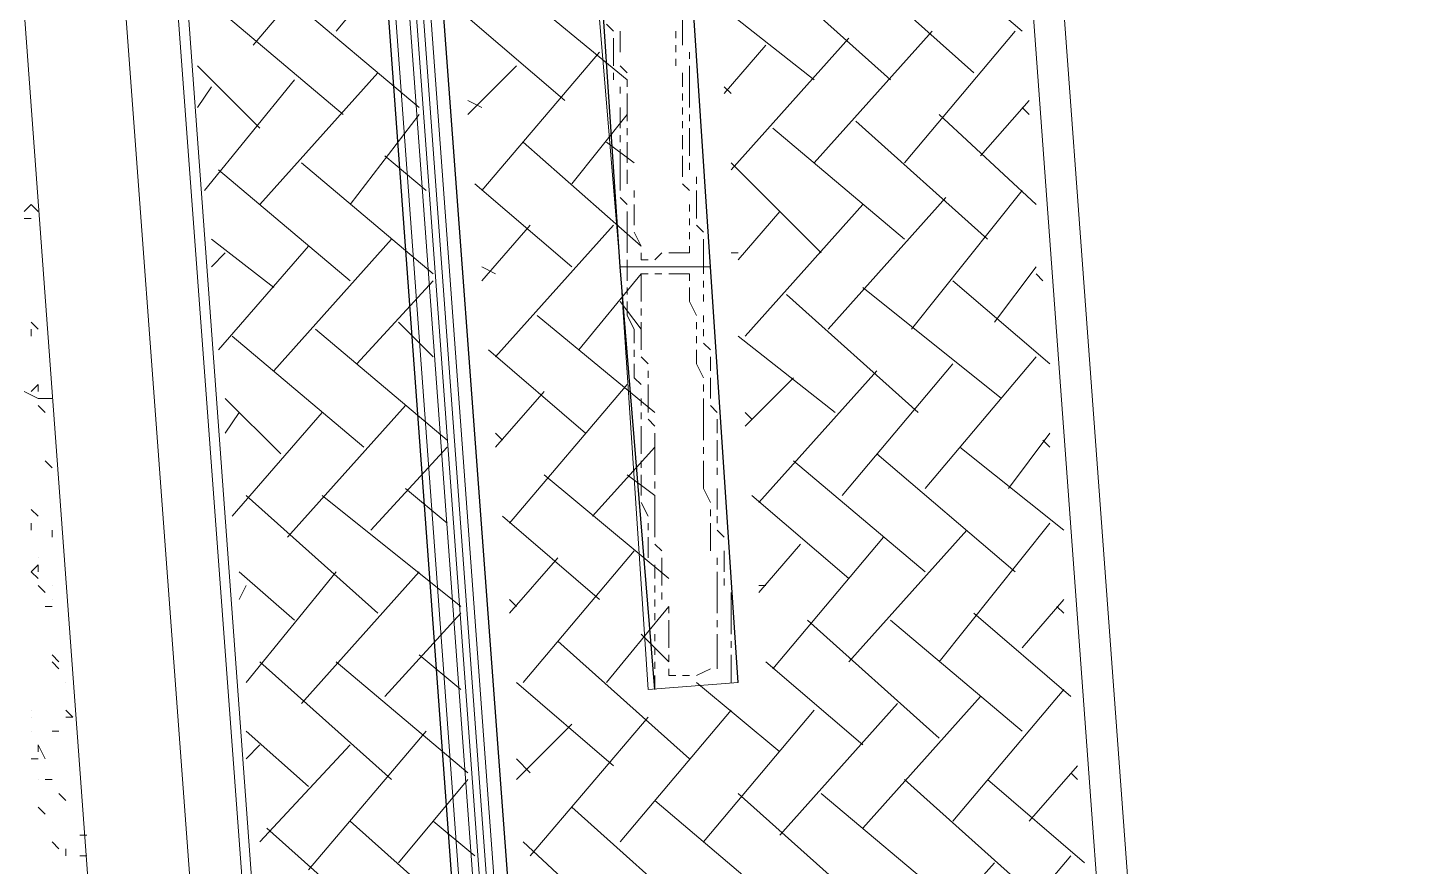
# Model space of a CAD drawing. Header units: millimetres. Extents: x 2928 to 3112, y 1220 to 1280.
# Drawn here: x 3001.741 to 3002.409, y 1264.082 to 1264.486 of the extents above; entities that cross this region are included whole.
import ezdxf

# ---------------------------------------------------------------- set-up
doc = ezdxf.new("R2010")
doc.units = ezdxf.units.MM

msp = doc.modelspace()

# ---------------------------------------------------------------- linework, layer by layer
at = {"color": 252, "linetype": 'Continuous', "lineweight": 5, "true_color": 0x989898}
for points in [[(3000.5255, 1266.90065), (2999.21881, 1266.80732), (2999.00214, 1266.79065), (2999.01881, 1266.58065), (2999.35881, 1261.95725), (3000.88217, 1262.07059), (3002.40886, 1262.18392), (3002.06885, 1266.80399), (3002.05218, 1267.01399), (3001.83885, 1266.99732)], [(3000.52883, 1266.88732), (2999.22548, 1266.79065), (2999.01881, 1266.77732), (2999.03214, 1266.57398), (2999.37215, 1261.97392), (3000.88217, 1262.08392), (3002.39219, 1262.19725), (3002.05552, 1266.79732), (3002.03885, 1266.99732), (3001.83218, 1266.98399)], [(2999.44215, 1266.50398), (2999.75215, 1262.30392), (3000.85883, 1262.38726), (3001.96552, 1262.47059), (3001.65885, 1266.66398), (3000.54883, 1266.58398)]]:
    msp.add_lwpolyline(points, close=True, dxfattribs=at)
at = {"color": 7, "linetype": 'Continuous', "lineweight": -2, "true_color": 0x000007}
for points in [[(3001.97552, 1264.02061), (3001.76885, 1266.80065), (3000.54216, 1266.71065), (2999.31215, 1266.62065), (2999.51548, 1263.85728)], [(3001.94885, 1264.01728), (3001.74885, 1266.74732), (3001.74885, 1266.74732)]]:
    msp.add_lwpolyline(points, dxfattribs=at)
at = {"color": 9, "linetype": 'Continuous', "lineweight": 5, "true_color": 0xbababa}
for points in [[(3001.76218, 1266.75065), (3001.96218, 1264.01728), (3001.96218, 1264.01728)], [(3001.76551, 1266.75065), (3001.96552, 1264.01728), (3001.96552, 1264.01728)], [(3001.76885, 1266.75065), (3001.96885, 1264.02061), (3001.96885, 1264.02061)], [(3001.77218, 1266.75065), (3001.97552, 1264.02061), (3001.97552, 1264.02061)], [(3001.75218, 1266.74732), (3001.95218, 1264.01728), (3001.95218, 1264.01728)], [(3001.75218, 1266.74732), (3001.95218, 1264.01728), (3001.95218, 1264.01728)], [(3001.75885, 1266.74732), (3001.95885, 1264.01728), (3001.95885, 1264.01728)], [(3001.84885, 1264.47729), (3001.90552, 1264.54395), (3001.90552, 1264.54395)], [(3001.88885, 1264.48395), (3001.92218, 1264.52395), (3001.92218, 1264.52395)], [(3002.13219, 1264.52062), (3002.19552, 1264.46395), (3002.19552, 1264.46395)], [(3002.17219, 1264.52395), (3002.21885, 1264.48395), (3002.21885, 1264.48395)], [(3002.09219, 1264.51729), (3002.15552, 1264.46062), (3002.15552, 1264.46062)], [(3001.97218, 1264.50729), (3002.02885, 1264.46062), (3002.02885, 1264.46062)], [(3001.86552, 1264.50062), (3001.92885, 1264.44729), (3001.92885, 1264.44729)], [(3001.82885, 1264.49729), (3001.89218, 1264.44395), (3001.89218, 1264.44395)], [(3002.07219, 1264.49729), (3002.11885, 1264.46062), (3002.11885, 1264.46062)], [(3001.95218, 1264.49062), (3001.99885, 1264.45062), (3001.99885, 1264.45062)], [(3002.07885, 1264.41729), (3002.13552, 1264.48062), (3002.13552, 1264.48062)], [(3002.11885, 1264.42062), (3002.17552, 1264.48395), (3002.17552, 1264.48395)], [(3002.16219, 1264.42062), (3002.21552, 1264.48395), (3002.21552, 1264.48395)], [(3001.95885, 1264.40729), (3002.01552, 1264.47395), (3002.01552, 1264.47395)], [(3002.07552, 1264.45395), (3002.09552, 1264.47729), (3002.09552, 1264.47729)], [(3001.82218, 1264.46729), (3001.85218, 1264.43729), (3001.85218, 1264.43729)], [(3001.95218, 1264.44395), (3001.97552, 1264.46729), (3001.97552, 1264.46729)], [(3001.82551, 1264.40729), (3001.86885, 1264.46062), (3001.86885, 1264.46062)], [(3001.85218, 1264.40062), (3001.90885, 1264.46395), (3001.90885, 1264.46395)], [(3001.82218, 1264.44729), (3001.82885, 1264.45729), (3001.82885, 1264.45729)], [(3002.07552, 1264.45729), (3002.07885, 1264.45395), (3002.07885, 1264.45395)], [(3001.95218, 1264.45062), (3001.95885, 1264.44729), (3001.95885, 1264.44729)], [(3002.19885, 1264.42395), (3002.22219, 1264.45062), (3002.22219, 1264.45062)], [(3002.21885, 1264.44729), (3002.22219, 1264.44395), (3002.22219, 1264.44395)], [(3001.89552, 1264.40062), (3001.92885, 1264.44395), (3001.92885, 1264.44395)], [(3002.00218, 1264.41062), (3002.02885, 1264.44395), (3002.02885, 1264.44395)], [(3002.13885, 1264.44062), (3002.20219, 1264.38395), (3002.20219, 1264.38395)], [(3002.17885, 1264.44395), (3002.22552, 1264.40062), (3002.22552, 1264.40062)], [(3002.09885, 1264.43729), (3002.16219, 1264.38395), (3002.16219, 1264.38395)], [(3001.97885, 1264.43062), (3002.03552, 1264.38062), (3002.03552, 1264.38062)], [(3002.01885, 1264.43062), (3002.03218, 1264.42062), (3002.03218, 1264.42062)], [(3001.87218, 1264.42062), (3001.93552, 1264.36728), (3001.93552, 1264.36728)], [(3001.91218, 1264.42395), (3001.93218, 1264.40729), (3001.93218, 1264.40729)], [(3002.07885, 1264.42062), (3002.12219, 1264.37728), (3002.12219, 1264.37728)], [(3001.83218, 1264.41729), (3001.89552, 1264.36395), (3001.89552, 1264.36395)], [(3001.95552, 1264.41062), (3002.00218, 1264.37062), (3002.00218, 1264.37062)], [(3002.16552, 1264.34062), (3002.21885, 1264.40729), (3002.21885, 1264.40729)], [(3002.08552, 1264.33728), (3002.14219, 1264.40062), (3002.14219, 1264.40062)], [(3002.12552, 1264.34062), (3002.18219, 1264.40395), (3002.18219, 1264.40395)], [(3002.08219, 1264.37395), (3002.10219, 1264.39729), (3002.10219, 1264.39729)], [(3001.95885, 1264.36395), (3001.98218, 1264.39062), (3001.98218, 1264.39062)], [(3001.96552, 1264.32728), (3002.02218, 1264.39062), (3002.02218, 1264.39062)], [(3001.82885, 1264.38395), (3001.85885, 1264.36062), (3001.85885, 1264.36062)], [(3001.83218, 1264.33062), (3001.87552, 1264.38062), (3001.87552, 1264.38062)], [(3001.85885, 1264.32062), (3001.91552, 1264.38395), (3001.91552, 1264.38395)], [(3001.82885, 1264.37062), (3001.83552, 1264.37728), (3001.83552, 1264.37728)], [(3002.07885, 1264.37728), (3002.08219, 1264.37728), (3002.08219, 1264.37728)], [(3001.95885, 1264.37062), (3001.96552, 1264.36728), (3001.96552, 1264.36728)], [(3002.00552, 1264.33062), (3002.03552, 1264.36728), (3002.03552, 1264.36728)], [(3002.20552, 1264.34395), (3002.22552, 1264.37062), (3002.22552, 1264.37062)], [(3002.22552, 1264.36728), (3002.22885, 1264.36395), (3002.22885, 1264.36395)], [(3001.89885, 1264.32395), (3001.93552, 1264.36395), (3001.93552, 1264.36395)], [(3002.14219, 1264.36062), (3002.20885, 1264.30728), (3002.20885, 1264.30728)], [(3002.18552, 1264.36395), (3002.23219, 1264.32395), (3002.23219, 1264.32395)], [(3002.02552, 1264.35395), (3002.03552, 1264.34062), (3002.03552, 1264.34062)], [(3002.10552, 1264.35728), (3002.16885, 1264.30062), (3002.16885, 1264.30062)], [(3001.98552, 1264.34728), (3002.04218, 1264.30062), (3002.04218, 1264.30062)], [(3001.87885, 1264.34062), (3001.94218, 1264.28728), (3001.94218, 1264.28728)], [(3001.91885, 1264.34395), (3001.93552, 1264.32728), (3001.93552, 1264.32728)], [(3001.83885, 1264.33728), (3001.90218, 1264.28395), (3001.90218, 1264.28395)], [(3002.08219, 1264.33728), (3002.12885, 1264.30062), (3002.12885, 1264.30062)], [(3001.96218, 1264.33062), (3002.00885, 1264.29062), (3002.00885, 1264.29062)], [(3002.17219, 1264.26395), (3002.22552, 1264.32728), (3002.22552, 1264.32728)], [(3002.09219, 1264.25728), (3002.14885, 1264.32062), (3002.14885, 1264.32062)], [(3002.13219, 1264.26062), (3002.18552, 1264.32395), (3002.18552, 1264.32395)], [(3001.97218, 1264.24728), (3002.02885, 1264.31395), (3002.02885, 1264.31395)], [(3002.08552, 1264.29395), (3002.10885, 1264.31728), (3002.10885, 1264.31728)], [(3001.83552, 1264.30728), (3001.86218, 1264.28062), (3001.86218, 1264.28062)], [(3001.96552, 1264.28395), (3001.98885, 1264.31062), (3001.98885, 1264.31062)], [(3001.83552, 1264.29062), (3001.84218, 1264.30062), (3001.84218, 1264.30062)], [(3001.83885, 1264.25062), (3001.88218, 1264.30062), (3001.88218, 1264.30062)], [(3001.86552, 1264.24062), (3001.92218, 1264.30395), (3001.92218, 1264.30395)], [(3002.08552, 1264.30062), (3002.08885, 1264.29728), (3002.08885, 1264.29728)], [(3001.96552, 1264.29062), (3001.96885, 1264.28728), (3001.96885, 1264.28728)], [(3002.21219, 1264.26395), (3002.23219, 1264.29062), (3002.23219, 1264.29062)], [(3002.22885, 1264.28728), (3002.23219, 1264.28395), (3002.23219, 1264.28395)], [(3001.90552, 1264.24395), (3001.94218, 1264.28395), (3001.94218, 1264.28395)], [(3002.01218, 1264.25062), (3002.04218, 1264.28395), (3002.04218, 1264.28395)], [(3002.14885, 1264.28062), (3002.21552, 1264.22395), (3002.21552, 1264.22395)], [(3002.18885, 1264.28395), (3002.23885, 1264.24395), (3002.23885, 1264.24395)], [(3002.10885, 1264.27728), (3002.17219, 1264.22395), (3002.17219, 1264.22395)], [(3001.98885, 1264.27062), (3002.04885, 1264.22062), (3002.04885, 1264.22062)], [(3002.02885, 1264.27062), (3002.04218, 1264.26062), (3002.04218, 1264.26062)], [(3001.84552, 1264.26062), (3001.90885, 1264.20395), (3001.90885, 1264.20395)], [(3001.88218, 1264.26062), (3001.94885, 1264.20728), (3001.94885, 1264.20728)], [(3001.92218, 1264.26395), (3001.94218, 1264.24728), (3001.94218, 1264.24728)], [(3002.08885, 1264.26062), (3002.13552, 1264.22062), (3002.13552, 1264.22062)], [(3001.96885, 1264.25062), (3002.01552, 1264.21062), (3002.01552, 1264.21062)], [(3002.17885, 1264.18062), (3002.23219, 1264.24728), (3002.23219, 1264.24728)], [(3002.09885, 1264.17728), (3002.15219, 1264.24062), (3002.15219, 1264.24062)], [(3002.13552, 1264.18062), (3002.19219, 1264.24395), (3002.19219, 1264.24395)], [(3001.97885, 1264.17062), (3002.03218, 1264.23395), (3002.03218, 1264.23395)], [(3002.09219, 1264.21395), (3002.11219, 1264.23728), (3002.11219, 1264.23728)], [(3001.97218, 1264.20395), (3001.99552, 1264.23062), (3001.99552, 1264.23062)], [(3001.84218, 1264.22395), (3001.86885, 1264.20062), (3001.86885, 1264.20062)], [(3001.84552, 1264.17062), (3001.88885, 1264.22395), (3001.88885, 1264.22395)], [(3001.87218, 1264.16061), (3001.92885, 1264.22395), (3001.92885, 1264.22395)], [(3001.84218, 1264.21062), (3001.84552, 1264.21728), (3001.84552, 1264.21728)], [(3002.09219, 1264.21728), (3002.09552, 1264.21728), (3002.09552, 1264.21728)], [(3001.97218, 1264.21062), (3001.97552, 1264.20728), (3001.97552, 1264.20728)], [(3002.01885, 1264.17062), (3002.04885, 1264.20728), (3002.04885, 1264.20728)], [(3002.21885, 1264.18728), (3002.23885, 1264.21062), (3002.23885, 1264.21062)], [(3002.23552, 1264.20728), (3002.23885, 1264.20395), (3002.23885, 1264.20395)], [(3001.91218, 1264.16395), (3001.94885, 1264.20395), (3001.94885, 1264.20395)], [(3002.11552, 1264.20062), (3002.17885, 1264.14395), (3002.17885, 1264.14395)], [(3002.15552, 1264.20062), (3002.21885, 1264.14728), (3002.21885, 1264.14728)], [(3002.19552, 1264.20395), (3002.24219, 1264.16395), (3002.24219, 1264.16395)], [(3001.99552, 1264.19062), (3002.05885, 1264.13395), (3002.05885, 1264.13395)], [(3002.03552, 1264.19395), (3002.04885, 1264.18062), (3002.04885, 1264.18062)], [(3001.92885, 1264.18395), (3001.94885, 1264.16728), (3001.94885, 1264.16728)], [(3001.85218, 1264.18062), (3001.91552, 1264.12395), (3001.91552, 1264.12395)], [(3001.88885, 1264.18062), (3001.95218, 1264.12728), (3001.95218, 1264.12728)], [(3002.09552, 1264.18062), (3002.14219, 1264.14061), (3002.14219, 1264.14061)], [(3001.97552, 1264.17062), (3002.02218, 1264.13061), (3002.02218, 1264.13061)], [(3002.06219, 1264.17062), (3002.10219, 1264.13728), (3002.10219, 1264.13728)], [(3002.14219, 1264.10061), (3002.19885, 1264.16395), (3002.19885, 1264.16395)], [(3002.18552, 1264.10395), (3002.23885, 1264.16728), (3002.23885, 1264.16728)], [(3002.02552, 1264.09395), (3002.07885, 1264.15728), (3002.07885, 1264.15728)], [(3002.06552, 1264.09395), (3002.11885, 1264.15728), (3002.11885, 1264.15728)], [(3002.10219, 1264.09728), (3002.15885, 1264.16061), (3002.15885, 1264.16061)], [(3001.97552, 1264.12395), (3002.00218, 1264.15061), (3002.00218, 1264.15061)], [(3001.98218, 1264.08728), (3002.03885, 1264.15395), (3002.03885, 1264.15395)], [(3001.84552, 1264.14728), (3001.87552, 1264.12061), (3001.87552, 1264.12061)], [(3001.87552, 1264.08061), (3001.93218, 1264.14728), (3001.93218, 1264.14728)], [(3001.84552, 1264.13395), (3001.85218, 1264.14061), (3001.85218, 1264.14061)], [(3001.85218, 1264.09395), (3001.89552, 1264.14061), (3001.89552, 1264.14061)], [(3001.97552, 1264.13395), (3001.98218, 1264.12728), (3001.98218, 1264.12728)], [(3002.22219, 1264.10395), (3002.24552, 1264.13061), (3002.24552, 1264.13061)], [(3001.91885, 1264.08395), (3001.95218, 1264.12395), (3001.95218, 1264.12395)], [(3002.16219, 1264.12395), (3002.22552, 1264.06728), (3002.22552, 1264.06728)], [(3002.20219, 1264.12395), (3002.24885, 1264.08395), (3002.24885, 1264.08395)], [(3002.24219, 1264.12728), (3002.24552, 1264.12395), (3002.24552, 1264.12395)], [(3002.08219, 1264.11728), (3002.14552, 1264.06061), (3002.14552, 1264.06061)], [(3002.12219, 1264.11728), (3002.18552, 1264.06395), (3002.18552, 1264.06395)], [(3002.00218, 1264.11061), (3002.06552, 1264.05395), (3002.06552, 1264.05395)], [(3002.04218, 1264.11395), (3002.10885, 1264.05728), (3002.10885, 1264.05728)], [(3001.89552, 1264.10395), (3001.95885, 1264.04728), (3001.95885, 1264.04728)], [(3001.93552, 1264.10395), (3001.95552, 1264.08728), (3001.95552, 1264.08728)], [(3001.85552, 1264.10061), (3001.91885, 1264.04395), (3001.91885, 1264.04395)], [(3001.97885, 1264.09395), (3002.02552, 1264.05061), (3002.02552, 1264.05061)], [(3002.14885, 1264.02061), (3002.20552, 1264.08395), (3002.20552, 1264.08395)], [(3002.18885, 1264.02395), (3002.24219, 1264.08728), (3002.24219, 1264.08728)]]:
    msp.add_lwpolyline(points, dxfattribs=at)
at = {"color": 7, "linetype": 'Continuous', "lineweight": 9, "true_color": 0x000007}
for points in [[(3000.54883, 1266.58065), (2999.44881, 1266.50065), (2999.75549, 1262.31059), (3000.85883, 1262.39392), (3001.96218, 1262.47392), (3001.65218, 1266.66065)], [(3000.55216, 1266.55398), (2999.47548, 1266.47398), (2999.77882, 1262.33726), (3000.8555, 1262.41726), (3001.93552, 1262.49726), (3001.62885, 1266.63398)], [(3000.5555, 1266.50732), (2999.52548, 1266.43065), (2999.82549, 1262.38726), (3000.85217, 1262.46392), (3001.88218, 1262.54059), (3001.58551, 1266.58065)], [(3002.06885, 1264.37062), (3002.05552, 1264.57395), (3002.00885, 1264.57062), (3002.02552, 1264.37062)], [(3002.08219, 1264.17062), (3002.06885, 1264.37062), (3002.02552, 1264.37062), (3002.03885, 1264.16728)]]:
    msp.add_lwpolyline(points, close=True, dxfattribs=at)
at = {"color": 253, "linetype": 'Continuous', "lineweight": -2, "true_color": 0x9a9a9a}
for points in [[(3002.06885, 1264.37062), (3002.05552, 1264.57395), (3002.05552, 1264.57395)], [(3002.02552, 1264.37062), (3002.01218, 1264.57062), (3002.01218, 1264.57062)], [(3002.04218, 1264.16728), (3002.02552, 1264.37062), (3002.02552, 1264.37062)], [(3002.08219, 1264.17062), (3002.06885, 1264.37062), (3002.06885, 1264.37062)]]:
    msp.add_lwpolyline(points, dxfattribs=at)
at = {"color": 252, "linetype": 'Continuous', "lineweight": 5, "true_color": 0x989898}
for points in [[(3002.01885, 1264.48729), (3002.02218, 1264.48395), (3002.02218, 1264.48395)], [(3002.05552, 1264.48395), (3002.05552, 1264.49062), (3002.05552, 1264.49062)], [(3002.02218, 1264.48062), (3002.02218, 1264.47395), (3002.02218, 1264.47395)], [(3002.02552, 1264.48395), (3002.02552, 1264.47729), (3002.02552, 1264.47729)], [(3002.05218, 1264.48062), (3002.05218, 1264.48395), (3002.05218, 1264.48395)], [(3002.05552, 1264.47729), (3002.05552, 1264.48395), (3002.05552, 1264.48395)], [(3002.02218, 1264.47395), (3002.02218, 1264.46729), (3002.02218, 1264.46729)], [(3002.02552, 1264.47729), (3002.02552, 1264.47395), (3002.02552, 1264.47395)], [(3002.05218, 1264.47395), (3002.05218, 1264.47729), (3002.05218, 1264.47729)], [(3002.05885, 1264.47062), (3002.05885, 1264.47395), (3002.05885, 1264.47395)], [(3002.02552, 1264.46729), (3002.02885, 1264.46395), (3002.02885, 1264.46395)], [(3002.05218, 1264.46729), (3002.05218, 1264.47062), (3002.05218, 1264.47062)], [(3002.05885, 1264.46062), (3002.05885, 1264.46729), (3002.05885, 1264.46729)], [(3002.02218, 1264.46395), (3002.02218, 1264.46062), (3002.02218, 1264.46062)], [(3002.02885, 1264.46062), (3002.02885, 1264.45729), (3002.02885, 1264.45729)], [(3002.05552, 1264.45729), (3002.05552, 1264.46395), (3002.05552, 1264.46395)], [(3002.05885, 1264.45395), (3002.05885, 1264.46062), (3002.05885, 1264.46062)], [(3002.02552, 1264.45729), (3002.02552, 1264.45395), (3002.02552, 1264.45395)], [(3002.02885, 1264.45395), (3002.02885, 1264.44729), (3002.02885, 1264.44729)], [(3002.05552, 1264.45062), (3002.05552, 1264.45395), (3002.05552, 1264.45395)], [(3002.05885, 1264.44729), (3002.05885, 1264.45395), (3002.05885, 1264.45395)], [(3002.02552, 1264.44729), (3002.02552, 1264.44395), (3002.02552, 1264.44395)], [(3002.02885, 1264.44729), (3002.02885, 1264.44062), (3002.02885, 1264.44062)], [(3002.05552, 1264.44395), (3002.05552, 1264.44729), (3002.05552, 1264.44729)], [(3002.02552, 1264.44395), (3002.02552, 1264.43729), (3002.02552, 1264.43729)], [(3002.05552, 1264.43729), (3002.05552, 1264.44062), (3002.05552, 1264.44062)], [(3002.05885, 1264.44062), (3002.05885, 1264.44395), (3002.05885, 1264.44395)], [(3002.02552, 1264.43395), (3002.02552, 1264.43062), (3002.02552, 1264.43062)], [(3002.02885, 1264.43729), (3002.02885, 1264.43395), (3002.02885, 1264.43395)], [(3002.05552, 1264.42729), (3002.05552, 1264.43395), (3002.05552, 1264.43395)], [(3002.05885, 1264.43062), (3002.05885, 1264.43729), (3002.05885, 1264.43729)], [(3002.02552, 1264.42729), (3002.02552, 1264.42062), (3002.02552, 1264.42062)], [(3002.02885, 1264.43062), (3002.02885, 1264.42395), (3002.02885, 1264.42395)], [(3002.05885, 1264.42395), (3002.05885, 1264.43062), (3002.05885, 1264.43062)], [(3002.02552, 1264.42062), (3002.02552, 1264.41395), (3002.02552, 1264.41395)], [(3002.02885, 1264.42395), (3002.02885, 1264.42062), (3002.02885, 1264.42062)], [(3002.05552, 1264.42062), (3002.05552, 1264.42395), (3002.05552, 1264.42395)], [(3002.05552, 1264.41395), (3002.05552, 1264.42062), (3002.05552, 1264.42062)], [(3002.05885, 1264.41729), (3002.05885, 1264.42062), (3002.05885, 1264.42062)], [(3002.02552, 1264.41395), (3002.02552, 1264.40729), (3002.02552, 1264.40729)], [(3002.02885, 1264.41729), (3002.02885, 1264.41062), (3002.02885, 1264.41062)], [(3002.06219, 1264.41062), (3002.06219, 1264.41395), (3002.06219, 1264.41395)], [(3002.03218, 1264.40729), (3002.03218, 1264.40395), (3002.03218, 1264.40395)], [(3002.05885, 1264.40729), (3002.05552, 1264.41062), (3002.05552, 1264.41062)], [(3002.06219, 1264.40062), (3002.06219, 1264.40729), (3002.06219, 1264.40729)], [(3002.02552, 1264.40395), (3002.02885, 1264.40062), (3002.02885, 1264.40062)], [(3002.03218, 1264.40062), (3002.03218, 1264.39395), (3002.03218, 1264.39395)], [(3002.05885, 1264.39729), (3002.05885, 1264.40062), (3002.05885, 1264.40062)], [(3002.06219, 1264.39395), (3002.06219, 1264.40062), (3002.06219, 1264.40062)], [(3002.02885, 1264.39729), (3002.02885, 1264.39062), (3002.02885, 1264.39062)], [(3002.03218, 1264.39395), (3002.03218, 1264.39062), (3002.03218, 1264.39062)], [(3002.05885, 1264.39062), (3002.05885, 1264.39395), (3002.05885, 1264.39395)], [(3002.02885, 1264.39062), (3002.02885, 1264.38395), (3002.02885, 1264.38395)], [(3002.03218, 1264.38728), (3002.03552, 1264.38062), (3002.03552, 1264.38062)], [(3002.05885, 1264.38395), (3002.05885, 1264.38728), (3002.05885, 1264.38728)], [(3002.06552, 1264.38728), (3002.06219, 1264.39062), (3002.06219, 1264.39062)], [(3002.02885, 1264.38395), (3002.02885, 1264.37728), (3002.02885, 1264.37728)], [(3002.05552, 1264.37728), (3002.05885, 1264.37728), (3002.05885, 1264.38062)], [(3002.06552, 1264.37728), (3002.06552, 1264.38395), (3002.06552, 1264.38395)], [(3002.02885, 1264.37395), (3002.02885, 1264.37062), (3002.02885, 1264.37062)], [(3002.03552, 1264.37728), (3002.03552, 1264.37395), (3002.03885, 1264.37395)], [(3002.04218, 1264.37395), (3002.04552, 1264.37728), (3002.04552, 1264.37728)], [(3002.04885, 1264.37728), (3002.05552, 1264.37728), (3002.05552, 1264.37728)], [(3002.06552, 1264.37062), (3002.06552, 1264.37728), (3002.06552, 1264.37728)], [(3002.02885, 1264.37062), (3002.02885, 1264.36395), (3002.02885, 1264.36395)], [(3002.03885, 1264.36728), (3002.03552, 1264.36728), (3002.03552, 1264.36062)], [(3002.04552, 1264.36728), (3002.04218, 1264.36728), (3002.04218, 1264.36728)], [(3002.05552, 1264.36728), (3002.04885, 1264.36728), (3002.04885, 1264.36728)], [(3002.05885, 1264.36728), (3002.05552, 1264.36728), (3002.05552, 1264.36728)], [(3002.05885, 1264.36395), (3002.05885, 1264.36728), (3002.05885, 1264.36728)], [(3002.06552, 1264.36728), (3002.06552, 1264.37062), (3002.06552, 1264.37062)], [(3002.02885, 1264.36062), (3002.02885, 1264.35728), (3002.02885, 1264.35728)], [(3002.03552, 1264.36062), (3002.03552, 1264.35395), (3002.03552, 1264.35395)], [(3002.05885, 1264.35395), (3002.05885, 1264.36062), (3002.05885, 1264.36062)], [(3002.06552, 1264.36062), (3002.06552, 1264.36395), (3002.06552, 1264.36395)], [(3002.02885, 1264.35395), (3002.02885, 1264.34728), (3002.02885, 1264.34728)], [(3002.06219, 1264.34728), (3002.05885, 1264.35395), (3002.05885, 1264.35395)], [(3002.06552, 1264.35395), (3002.06552, 1264.35728), (3002.06552, 1264.35728)], [(3002.02885, 1264.34728), (3002.03218, 1264.34062), (3002.03218, 1264.34062)], [(3002.03552, 1264.35062), (3002.03552, 1264.34728), (3002.03552, 1264.34728)], [(3002.06552, 1264.34395), (3002.06552, 1264.34728), (3002.06552, 1264.34728)], [(3002.03218, 1264.34062), (3002.03218, 1264.33395), (3002.03218, 1264.33395)], [(3002.03552, 1264.34395), (3002.03552, 1264.33728), (3002.03552, 1264.33728)], [(3002.06219, 1264.34062), (3002.06219, 1264.34395), (3002.06219, 1264.34395)], [(3002.06552, 1264.33728), (3002.06552, 1264.34062), (3002.06552, 1264.34062)], [(3002.03552, 1264.33728), (3002.03552, 1264.33062), (3002.03552, 1264.33062)], [(3002.06219, 1264.33395), (3002.06219, 1264.33728), (3002.06219, 1264.33728)], [(3002.06885, 1264.33062), (3002.06552, 1264.33395), (3002.06552, 1264.33395)], [(3002.03218, 1264.33062), (3002.03218, 1264.32728), (3002.03218, 1264.32728)], [(3002.03552, 1264.32728), (3002.03885, 1264.32395), (3002.03885, 1264.32395)], [(3002.06219, 1264.32395), (3002.06219, 1264.33062), (3002.06219, 1264.33062)], [(3002.06885, 1264.32062), (3002.06885, 1264.32728), (3002.06885, 1264.32728)], [(3002.03218, 1264.32395), (3002.03218, 1264.31728), (3002.03218, 1264.31728)], [(3002.03885, 1264.32062), (3002.03885, 1264.31728), (3002.03885, 1264.31728)], [(3002.06552, 1264.31728), (3002.06219, 1264.32395), (3002.06219, 1264.32395)], [(3002.03218, 1264.31728), (3002.03552, 1264.31395), (3002.03552, 1264.31395)], [(3002.03885, 1264.31395), (3002.03885, 1264.30728), (3002.03885, 1264.30728)], [(3002.06552, 1264.31062), (3002.06552, 1264.31395), (3002.06552, 1264.31395)], [(3002.06885, 1264.31395), (3002.06885, 1264.31728), (3002.06885, 1264.31728)], [(3002.06885, 1264.30728), (3002.06885, 1264.31395), (3002.06885, 1264.31395)], [(3002.03552, 1264.30728), (3002.03552, 1264.30395), (3002.03552, 1264.30395)], [(3002.03885, 1264.30728), (3002.03885, 1264.30062), (3002.03885, 1264.30062)], [(3002.06552, 1264.30062), (3002.06552, 1264.30728), (3002.06552, 1264.30728)], [(3002.03552, 1264.30062), (3002.03552, 1264.29728), (3002.03552, 1264.29728)], [(3002.06552, 1264.29395), (3002.06552, 1264.30062), (3002.06552, 1264.30062)], [(3002.07219, 1264.30062), (3002.06885, 1264.30395), (3002.06885, 1264.30395)], [(3002.03552, 1264.29395), (3002.03552, 1264.28728), (3002.03552, 1264.28728)], [(3002.03885, 1264.29728), (3002.04218, 1264.29395), (3002.04218, 1264.29395)], [(3002.06552, 1264.28728), (3002.06552, 1264.29395), (3002.06552, 1264.29395)], [(3002.07219, 1264.29062), (3002.07219, 1264.29728), (3002.07219, 1264.29728)], [(3002.03552, 1264.28728), (3002.03552, 1264.28062), (3002.03552, 1264.28062)], [(3002.04218, 1264.29062), (3002.04218, 1264.28395), (3002.04218, 1264.28395)], [(3002.07219, 1264.28395), (3002.07219, 1264.28728), (3002.07219, 1264.28728)], [(3002.04218, 1264.28395), (3002.04218, 1264.27728), (3002.04218, 1264.27728)], [(3002.06552, 1264.28062), (3002.06552, 1264.28395), (3002.06552, 1264.28395)], [(3002.07219, 1264.27728), (3002.07219, 1264.28395), (3002.07219, 1264.28395)], [(3002.03552, 1264.27728), (3002.03552, 1264.27395), (3002.03552, 1264.27395)], [(3002.04218, 1264.27728), (3002.04218, 1264.27062), (3002.04218, 1264.27062)], [(3002.06552, 1264.27062), (3002.06552, 1264.27728), (3002.06552, 1264.27728)], [(3002.07219, 1264.27062), (3002.07219, 1264.27395), (3002.07219, 1264.27395)], [(3002.03552, 1264.27062), (3002.03552, 1264.26395), (3002.03552, 1264.26395)], [(3002.04218, 1264.26728), (3002.04218, 1264.26395), (3002.04218, 1264.26395)], [(3002.06552, 1264.26395), (3002.06552, 1264.27062), (3002.06552, 1264.27062)], [(3002.03552, 1264.26395), (3002.03552, 1264.26062), (3002.03552, 1264.26062)], [(3002.04218, 1264.26062), (3002.04218, 1264.25395), (3002.04218, 1264.25395)], [(3002.06885, 1264.25728), (3002.06552, 1264.26395), (3002.06552, 1264.26395)], [(3002.07219, 1264.26062), (3002.07219, 1264.26395), (3002.07219, 1264.26395)], [(3002.07219, 1264.25395), (3002.07219, 1264.26062), (3002.07219, 1264.26062)], [(3002.03552, 1264.25728), (3002.03885, 1264.25062), (3002.03885, 1264.25062)], [(3002.04218, 1264.25395), (3002.04218, 1264.24728), (3002.04218, 1264.24728)], [(3002.06885, 1264.25062), (3002.06885, 1264.25395), (3002.06885, 1264.25395)], [(3002.03885, 1264.24728), (3002.03885, 1264.24395), (3002.03885, 1264.24395)], [(3002.04218, 1264.24728), (3002.04218, 1264.24062), (3002.04218, 1264.24062)], [(3002.06885, 1264.24062), (3002.06885, 1264.24728), (3002.06885, 1264.24728)], [(3002.07219, 1264.24728), (3002.07219, 1264.25062), (3002.07219, 1264.25062)], [(3002.03885, 1264.24062), (3002.03885, 1264.23395), (3002.03885, 1264.23395)], [(3002.06885, 1264.23395), (3002.06885, 1264.24062), (3002.06885, 1264.24062)], [(3002.07552, 1264.24062), (3002.07219, 1264.24395), (3002.07219, 1264.24395)], [(3002.03885, 1264.23395), (3002.03885, 1264.23062), (3002.03885, 1264.23062)], [(3002.04218, 1264.23728), (3002.04552, 1264.23395), (3002.04552, 1264.23395)], [(3002.07552, 1264.23062), (3002.07552, 1264.23395), (3002.07552, 1264.23395)], [(3002.04218, 1264.22728), (3002.04218, 1264.22062), (3002.04218, 1264.22062)], [(3002.04552, 1264.23062), (3002.04552, 1264.22395), (3002.04552, 1264.22395)], [(3002.07219, 1264.22728), (3002.07219, 1264.23062), (3002.07219, 1264.23062)], [(3002.07552, 1264.22395), (3002.07552, 1264.23062), (3002.07552, 1264.23062)], [(3002.04552, 1264.22395), (3002.04552, 1264.21728), (3002.04552, 1264.21728)], [(3002.07219, 1264.21728), (3002.07219, 1264.22395), (3002.07219, 1264.22395)], [(3002.07552, 1264.21728), (3002.07552, 1264.22062), (3002.07552, 1264.22062)], [(3002.04218, 1264.21728), (3002.04218, 1264.21395), (3002.04218, 1264.21395)], [(3002.04552, 1264.21395), (3002.04552, 1264.21062), (3002.04552, 1264.21062)], [(3002.07219, 1264.21062), (3002.07219, 1264.21728), (3002.07219, 1264.21728)], [(3002.07885, 1264.20728), (3002.07885, 1264.21395), (3002.07885, 1264.21395)], [(3002.04218, 1264.21062), (3002.04218, 1264.20728), (3002.04218, 1264.20728)], [(3002.04885, 1264.20728), (3002.04885, 1264.20395), (3002.04885, 1264.20395)], [(3002.07219, 1264.20395), (3002.07219, 1264.21062), (3002.07219, 1264.21062)], [(3002.07885, 1264.20062), (3002.07885, 1264.20728), (3002.07885, 1264.20728)], [(3002.04218, 1264.20395), (3002.04218, 1264.20062), (3002.04218, 1264.20062)], [(3002.04885, 1264.20062), (3002.04885, 1264.19395), (3002.04885, 1264.19395)], [(3002.07219, 1264.19728), (3002.07219, 1264.20062), (3002.07219, 1264.20062)], [(3002.07885, 1264.19395), (3002.07885, 1264.20062), (3002.07885, 1264.20062)], [(3002.04218, 1264.19395), (3002.04218, 1264.19062), (3002.04218, 1264.19062)], [(3002.04885, 1264.19395), (3002.04885, 1264.18728), (3002.04885, 1264.18728)], [(3002.07219, 1264.18728), (3002.07219, 1264.19395), (3002.07219, 1264.19395)], [(3002.07885, 1264.18728), (3002.07885, 1264.19062), (3002.07885, 1264.19062)], [(3002.04218, 1264.18728), (3002.04218, 1264.18395), (3002.04218, 1264.18395)], [(3002.04885, 1264.18395), (3002.04885, 1264.18062), (3002.04885, 1264.18062)], [(3002.07219, 1264.18062), (3002.07219, 1264.18728), (3002.07219, 1264.18728)], [(3002.07885, 1264.17728), (3002.07885, 1264.18395), (3002.07885, 1264.18395)], [(3002.04218, 1264.18062), (3002.04218, 1264.17728), (3002.04218, 1264.17728)], [(3002.04885, 1264.17728), (3002.04885, 1264.17395), (3002.05218, 1264.17395)], [(3002.06219, 1264.17395), (3002.06885, 1264.17728), (3002.06885, 1264.17728)], [(3002.07219, 1264.17728), (3002.07219, 1264.17728), (3002.07219, 1264.18062)], [(3002.07885, 1264.17062), (3002.07885, 1264.17728), (3002.07885, 1264.17728)], [(3002.04218, 1264.17395), (3002.04218, 1264.16728), (3002.04218, 1264.16728)], [(3002.05552, 1264.17395), (3002.05885, 1264.17395), (3002.05885, 1264.17395)]]:
    msp.add_lwpolyline(points, dxfattribs=at)
at = {"color": 92, "linetype": 'Continuous', "lineweight": 5, "true_color": 0x00b800}
for points in [[(3001.74218, 1264.40062), (3001.73885, 1264.39729), (3001.73885, 1264.39729)], [(3001.74218, 1264.40062), (3001.74551, 1264.39729), (3001.74551, 1264.39729)], [(3001.73885, 1264.39395), (3001.74218, 1264.39395), (3001.74218, 1264.39395)], [(3001.74551, 1264.34062), (3001.74218, 1264.34395), (3001.74218, 1264.34395)], [(3001.74218, 1264.33728), (3001.74218, 1264.34062), (3001.74218, 1264.34062)], [(3001.74551, 1264.31395), (3001.74218, 1264.31062), (3001.74218, 1264.31062)], [(3001.74551, 1264.31395), (3001.74551, 1264.31062), (3001.74551, 1264.31062)], [(3001.73885, 1264.31062), (3001.74551, 1264.30728), (3001.74551, 1264.30728)], [(3001.74885, 1264.30728), (3001.74551, 1264.30728), (3001.74551, 1264.30728)], [(3001.75218, 1264.30728), (3001.74885, 1264.30728), (3001.74885, 1264.30728)], [(3001.74885, 1264.30062), (3001.74551, 1264.30395), (3001.74551, 1264.30395)], [(3001.75218, 1264.27395), (3001.74885, 1264.27728), (3001.74885, 1264.27728)], [(3001.74551, 1264.25062), (3001.74218, 1264.25395), (3001.74218, 1264.25395)], [(3001.74218, 1264.24395), (3001.74218, 1264.24728), (3001.74218, 1264.24728)], [(3001.74218, 1264.24395), (3001.74218, 1264.24728), (3001.74218, 1264.24728)], [(3001.75218, 1264.24062), (3001.75218, 1264.24395), (3001.75218, 1264.24395)], [(3001.74551, 1264.22728), (3001.74218, 1264.22395), (3001.74218, 1264.22395)], [(3001.74551, 1264.22728), (3001.74551, 1264.22395), (3001.74551, 1264.22395)], [(3001.74218, 1264.22395), (3001.74551, 1264.22062), (3001.74551, 1264.22062)], [(3001.74885, 1264.21395), (3001.74551, 1264.21728), (3001.74551, 1264.21728)], [(3001.75218, 1264.20728), (3001.74885, 1264.20728), (3001.74885, 1264.20728)], [(3001.75551, 1264.18062), (3001.75218, 1264.18395), (3001.75218, 1264.18395)], [(3001.75551, 1264.17728), (3001.75218, 1264.18062), (3001.75218, 1264.18062)], [(3001.76218, 1264.15395), (3001.75885, 1264.15728), (3001.75885, 1264.15728)], [(3001.76218, 1264.15395), (3001.75885, 1264.15395), (3001.75885, 1264.15395)], [(3001.75551, 1264.14728), (3001.75218, 1264.14728), (3001.75218, 1264.14728)], [(3001.74551, 1264.14061), (3001.74885, 1264.13395), (3001.74885, 1264.13395)], [(3001.74551, 1264.14061), (3001.74551, 1264.13728), (3001.74551, 1264.13728)], [(3001.74218, 1264.13395), (3001.74551, 1264.13395), (3001.74551, 1264.13395)], [(3001.75218, 1264.12395), (3001.74885, 1264.12395), (3001.74885, 1264.12395)], [(3001.75885, 1264.11395), (3001.75551, 1264.11728), (3001.75551, 1264.11728)], [(3001.74885, 1264.10728), (3001.74551, 1264.11061), (3001.74551, 1264.11061)], [(3001.76551, 1264.09728), (3001.76885, 1264.09728), (3001.76885, 1264.09728)], [(3001.75551, 1264.09061), (3001.75218, 1264.09395), (3001.75218, 1264.09395)], [(3001.75885, 1264.08728), (3001.75885, 1264.09061), (3001.75885, 1264.09061)], [(3001.76551, 1264.08728), (3001.76885, 1264.08728), (3001.76885, 1264.08728)]]:
    msp.add_lwpolyline(points, dxfattribs=at)
for points in [[(3001.74551, 1264.23062), (3001.74551, 1264.23062)], [(3001.75218, 1264.21728), (3001.75218, 1264.21728)], [(3001.75218, 1264.21062), (3001.75218, 1264.21062)], [(3001.75885, 1264.17062), (3001.75885, 1264.17062)], [(3001.74218, 1264.15728), (3001.74218, 1264.15728)], [(3001.74218, 1264.15395), (3001.74218, 1264.15395)], [(3001.74218, 1264.14728), (3001.74218, 1264.14728)], [(3001.74551, 1264.12395), (3001.74551, 1264.12395)], [(3001.75218, 1264.09395), (3001.75218, 1264.09395)]]:
    msp.add_lwpolyline(points, close=True, dxfattribs=at)

doc.saveas('drawing.dxf')
